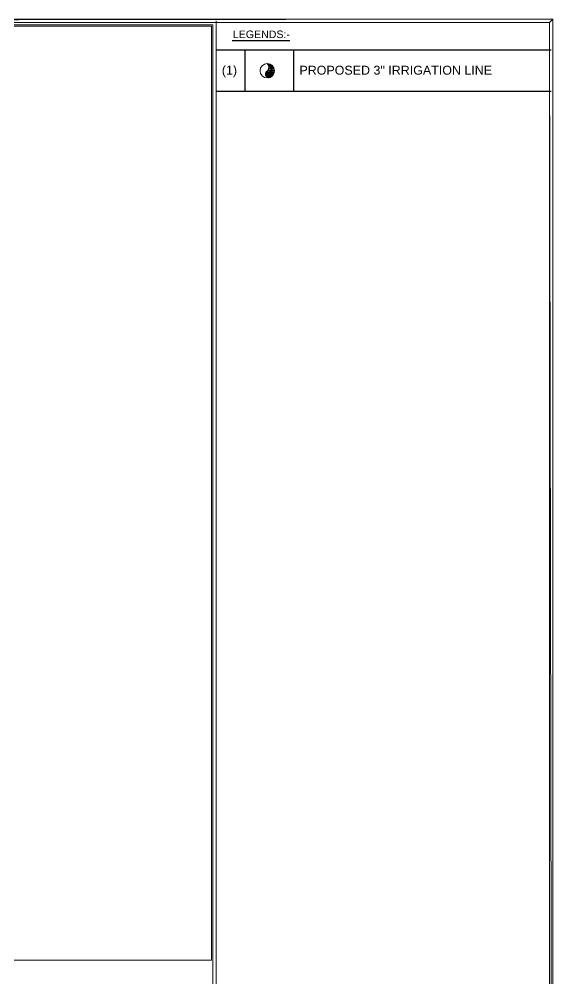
# Model space of a CAD drawing. Header units: inches. Extents: x 11 to 850, y 10 to 598.
# Drawn here: x 682.5 to 849.8, y 297.3 to 597.9 of the extents above; entities that cross this region are included whole.
import ezdxf

# ---------------------------------------------------------------- set-up
doc = ezdxf.new("R2010")
doc.units = ezdxf.units.IN
doc.header["$MEASUREMENT"] = 0
doc.layers.add('PDF_Geometry', color=7, linetype='Continuous')
doc.layers.add('PDF_Text', color=7, linetype='Continuous')
doc.styles.add('PDF Arial', font='arial.ttf')

msp = doc.modelspace()

# ---------------------------------------------------------------- linework, layer by layer
at = {"layer": 'PDF_Geometry', "lineweight": 0}
for points in [[(849.77, 597.95), (12.36, 596.91), (11.32, 597.95), (849.77, 597.95)], [(848.73, 596.91), (849.77, 597.95), (12.36, 596.91), (848.73, 596.91)], [(743.17, 129.97), (743.17, 596.19), (13.86, 596.19), (13.86, 12.88)], [(13.86, 303.2), (742.78, 303.2), (742.78, 595.74), (13.86, 595.74), (13.86, 303.2)], [(849.77, 597.95), (848.73, 596.91)], [(849.55, 129.97), (848.73, 596.91), (849.77, 597.95), (849.77, 129.97)], [(849.55, 129.97), (848.73, 596.91), (848.73, 129.97)]]:
    msp.add_lwpolyline(points, dxfattribs=at)
at = {"layer": 'PDF_Geometry', "lineweight": 13}
msp.add_lwpolyline([(744.28, 129.97), (744.28, 597.43)], dxfattribs=at)
at = {"layer": 'PDF_Geometry', "lineweight": 25}
for points in [[(749.22, 591.31), (767.3, 591.31)], [(744.28, 588.39), (849.24, 588.39)], [(753.19, 588.39), (753.19, 575.38)], [(768.47, 588.39), (768.47, 575.38)], [(744.28, 575.38), (849.24, 575.38)]]:
    msp.add_lwpolyline(points, dxfattribs=at)
at = {"layer": 'PDF_Geometry', "color": 1, "lineweight": 0}
for points in [[(760.21, 584.03), (760.34, 583.9), (760.93, 583.9), (760.21, 584.03)], [(760.54, 583.64), (761.51, 583.64), (760.34, 583.9), (760.54, 583.64)], [(761.51, 583.64), (760.34, 583.9), (760.93, 583.9), (761.51, 583.64)], [(760.6, 583.57), (761.58, 583.57), (760.54, 583.64), (760.6, 583.57)], [(761.58, 583.57), (760.54, 583.64), (761.51, 583.64), (761.58, 583.57)], [(760.67, 583.18), (762.03, 583.18), (760.6, 583.57), (760.67, 583.18)], [(762.03, 583.18), (760.6, 583.57), (761.58, 583.57), (762.03, 583.18)], [(759.69, 580.97), (762.36, 580.97), (759.82, 581.23), (759.69, 580.97)], [(759.69, 580.65), (762.16, 580.65), (759.69, 580.97), (759.69, 580.65)], [(762.16, 580.65), (759.69, 580.97), (762.36, 580.97), (762.16, 580.65)], [(759.69, 580.39), (761.97, 580.39), (759.69, 580.65), (759.69, 580.39)], [(761.97, 580.39), (759.69, 580.65), (762.16, 580.65), (761.97, 580.39)], [(759.89, 580.06), (761.77, 580.06), (759.69, 580.39), (759.89, 580.06)], [(761.77, 580.06), (759.69, 580.39), (761.97, 580.39), (761.77, 580.06)], [(759.82, 581.23), (762.42, 581.23), (760.02, 581.49), (759.82, 581.23)], [(762.36, 580.97), (759.82, 581.23), (762.42, 581.23), (762.36, 580.97)], [(760.02, 581.49), (762.42, 581.49), (760.41, 581.88), (760.02, 581.49)], [(762.42, 581.23), (760.02, 581.49), (762.42, 581.49), (762.42, 581.23)], [(760.41, 581.88), (762.49, 581.88), (760.67, 582.4), (760.41, 581.88)], [(762.49, 581.88), (762.49, 581.88), (760.41, 581.88), (762.49, 581.88)], [(762.49, 581.88), (760.41, 581.88), (762.49, 581.88)], [(762.42, 581.49), (760.41, 581.88), (762.49, 581.88), (762.42, 581.49)], [(760.73, 582.99), (762.1, 582.99), (760.67, 583.18), (760.73, 582.99)], [(762.1, 582.99), (760.67, 583.18), (762.03, 583.18), (762.1, 582.99)], [(760.67, 582.6), (762.36, 582.6), (760.73, 582.99), (760.67, 582.6)], [(760.67, 582.4), (762.36, 582.4), (760.67, 582.6), (760.67, 582.4)], [(762.36, 582.4), (760.67, 582.6), (762.36, 582.6), (762.36, 582.4)], [(762.49, 581.88), (760.67, 582.4), (762.36, 582.4), (762.49, 581.88)], [(762.36, 582.6), (760.73, 582.99), (762.1, 582.99), (762.36, 582.6)], [(760.02, 579.87), (761.45, 579.87), (759.89, 580.06), (760.02, 579.87)], [(761.45, 579.87), (759.89, 580.06), (761.77, 580.06), (761.45, 579.87)], [(760.02, 579.87), (760.41, 579.74), (761.19, 579.74), (760.02, 579.87)], [(760.02, 579.87), (761.45, 579.87), (761.19, 579.74), (760.02, 579.87)], [(760.41, 579.74), (761.19, 579.74), (760.6, 579.61), (760.41, 579.74)]]:
    msp.add_lwpolyline(points, dxfattribs=at)
at = {"layer": 'PDF_Geometry', "lineweight": 0}
msp.add_circle((760.24, 581.79), 2.24, dxfattribs=at)
for centre, radius, start, end in [((759.2, 582.89), 1.59, 302.5917, 46.9322), ((760.24, 581.79), 2.24, 295.2111, 90.0034), ((760.76, 580.74), 1.07, 132.0972, 294.909)]:
    msp.add_arc(centre, radius, start, end, dxfattribs=at)

# ---------------------------------------------------------------- texts
at = {"layer": 'PDF_Text', "attachment_point": 7, "style": 'PDF Arial'}
for s, insert, char_height in [('\\W1.000794;LEGENDS:-', (749.46, 591.99), 2.3743), ('\\W1.000689;(1)', (746.01, 579.76), 2.7932), ('\\W1.000782;PROPOSED 3" IRRIGATION LINE', (770.33, 580.53), 2.7932)]:
    msp.add_mtext(s, dxfattribs=dict(at, insert=insert, char_height=char_height))

doc.saveas('drawing.dxf')
